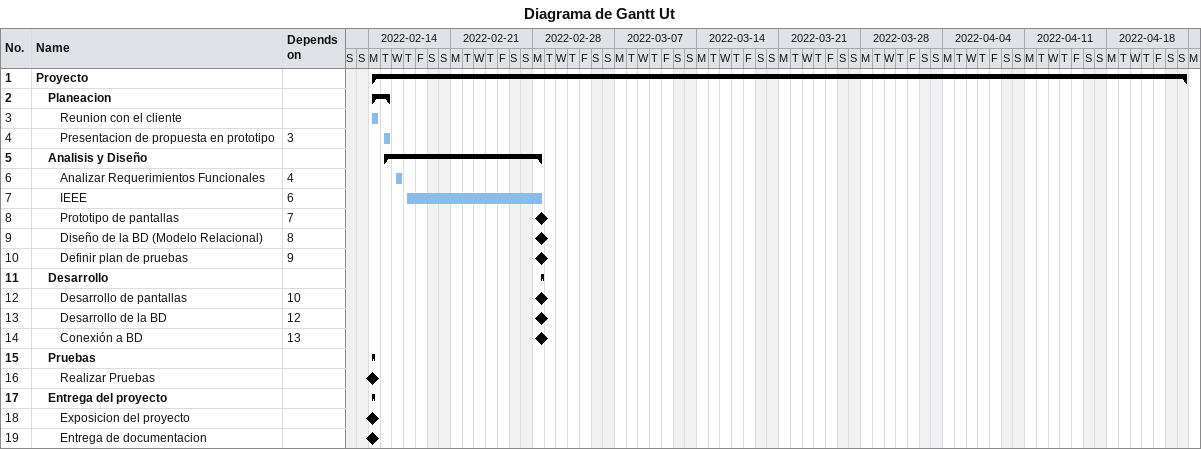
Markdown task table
Diagrama de Gantt Ut

| ID | Level | Task | Start | Finish | Predecessors |
|---|---|---|---|---|---|
| 1 | 1 | **Proyecto** | 2022-02-14 | 2022-04-24 |  |
| 2 | 2 | **Planeacion** | 2022-02-14 | 2022-02-15 |  |
| 3 | 3 | Reunion con el cliente | 2022-02-14 | 2022-02-14 |  |
| 4 | 3 | Presentacion de propuesta en prototipo | 2022-02-15 | 2022-02-15 | 3 |
| 5 | 2 | **Analisis y Diseño** | 2022-02-15 | 2022-02-28 |  |
| 6 | 3 | Analizar Requerimientos Funcionales | 2022-02-16 | 2022-02-16 | 4 |
| 7 | 3 | IEEE | 2022-02-17 | 2022-02-28 | 6 |
| 8 | 3 | Prototipo de pantallas (milestone) | 2022-02-28 | 2022-02-28 | 7 |
| 9 | 3 | Diseño de la BD (Modelo Relacional) (milestone) | 2022-02-28 | 2022-02-28 | 8 |
| 10 | 3 | Definir plan de pruebas (milestone) | 2022-02-28 | 2022-02-28 | 9 |
| 11 | 2 | **Desarrollo** | 2022-02-28 | 2022-02-28 |  |
| 12 | 3 | Desarrollo de pantallas (milestone) | 2022-02-28 | 2022-02-28 | 10 |
| 13 | 3 | Desarrollo de la BD (milestone) | 2022-02-28 | 2022-02-28 | 12 |
| 14 | 3 | Conexión a BD (milestone) | 2022-02-28 | 2022-02-28 | 13 |
| 15 | 2 | **Pruebas** | 2022-02-14 | 2022-02-14 |  |
| 16 | 3 | Realizar Pruebas (milestone) | 2022-02-14 | 2022-02-14 |  |
| 17 | 2 | **Entrega del proyecto** | 2022-02-14 | 2022-02-14 |  |
| 18 | 3 | Exposicion del proyecto (milestone) | 2022-02-14 | 2022-02-14 |  |
| 19 | 3 | Entrega de documentacion (milestone) | 2022-02-14 | 2022-02-14 |  |
